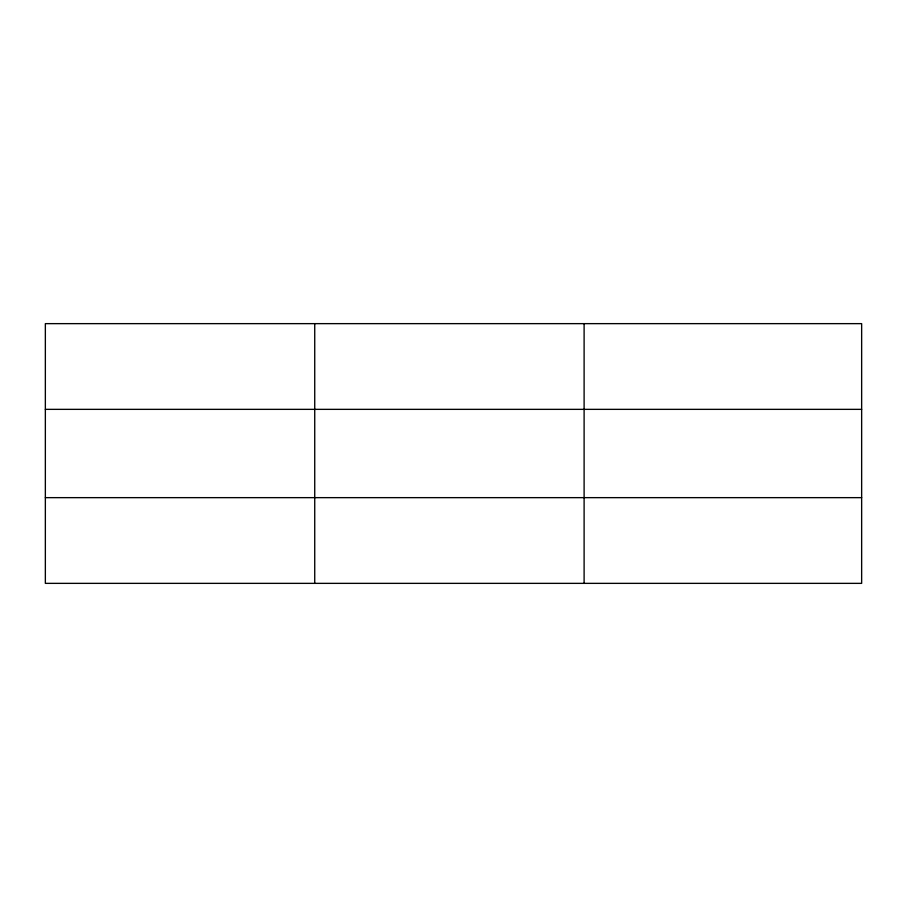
<?xml version="1.0" encoding="UTF-8"?>
<svg xmlns="http://www.w3.org/2000/svg" width="907" height="907" viewBox="0 0 907 907"><rect width="100%" height="100%" fill="white"/><g stroke="black" fill="none" stroke-linecap="round" stroke-linejoin="round"><path stroke-width="1.36" d="M314.729 323.64L314.729 583.36M584.108 323.64L584.108 583.36M861.65 409.352L861.65 323.64L45.35 323.64L45.35 583.36L861.65 583.36L861.65 409.352L45.35 409.352M45.35 497.648L861.65 497.648"/></g></svg>
